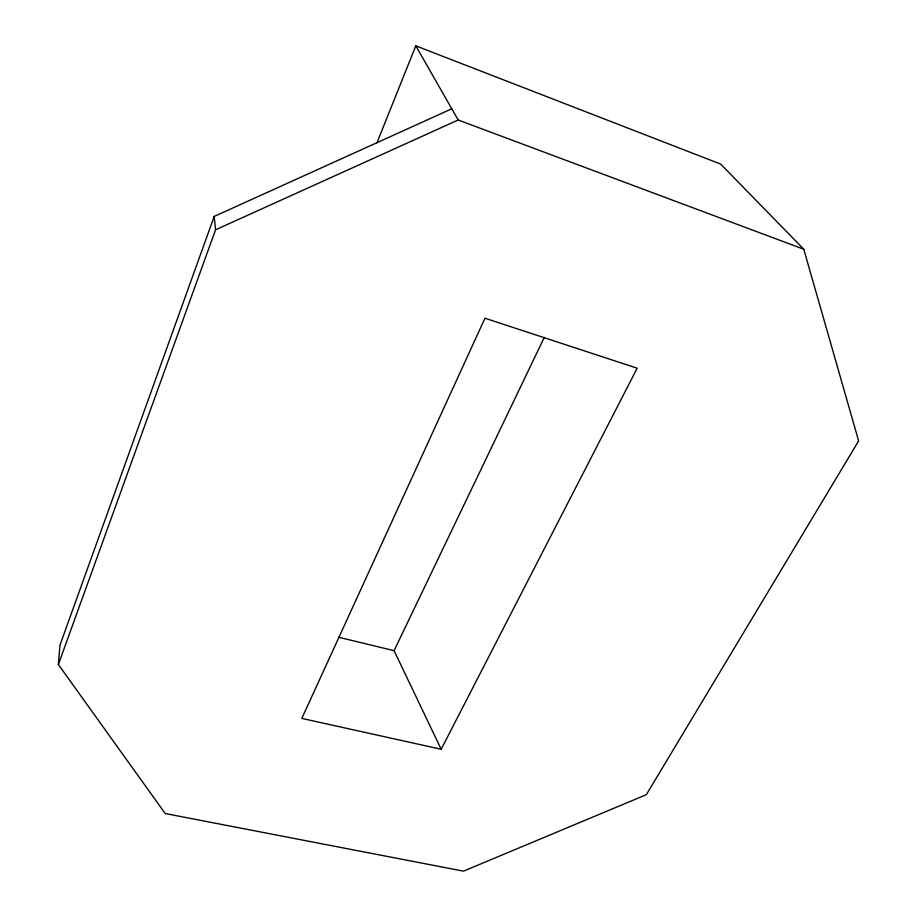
<?xml version="1.0" encoding="UTF-8"?>
<svg xmlns="http://www.w3.org/2000/svg" width="917" height="917" viewBox="0 0 917 917"><rect width="100%" height="100%" fill="white"/><g stroke="black" fill="none" stroke-linecap="round" stroke-linejoin="round"><path stroke-width="1.38" d="M376.933 142.857L415.814 45.85L720.67 164.086L803.773 249.241L858.633 440.917L646.325 794.684L463.475 871.15L165.209 813.528L58.367 664.504L59.96 645.201L214.188 216.446L451.772 108.791M58.367 664.504L215.564 229.789L214.188 216.446M441.18 749.269L301.819 718.412L484.955 318.233L637.166 368.21L441.18 749.269L394.081 650.669L544.297 337.376M215.564 229.789L458.179 120.001L803.773 249.241M338.579 637.223L394.081 650.669M415.814 45.85L458.179 120.001"/></g></svg>
